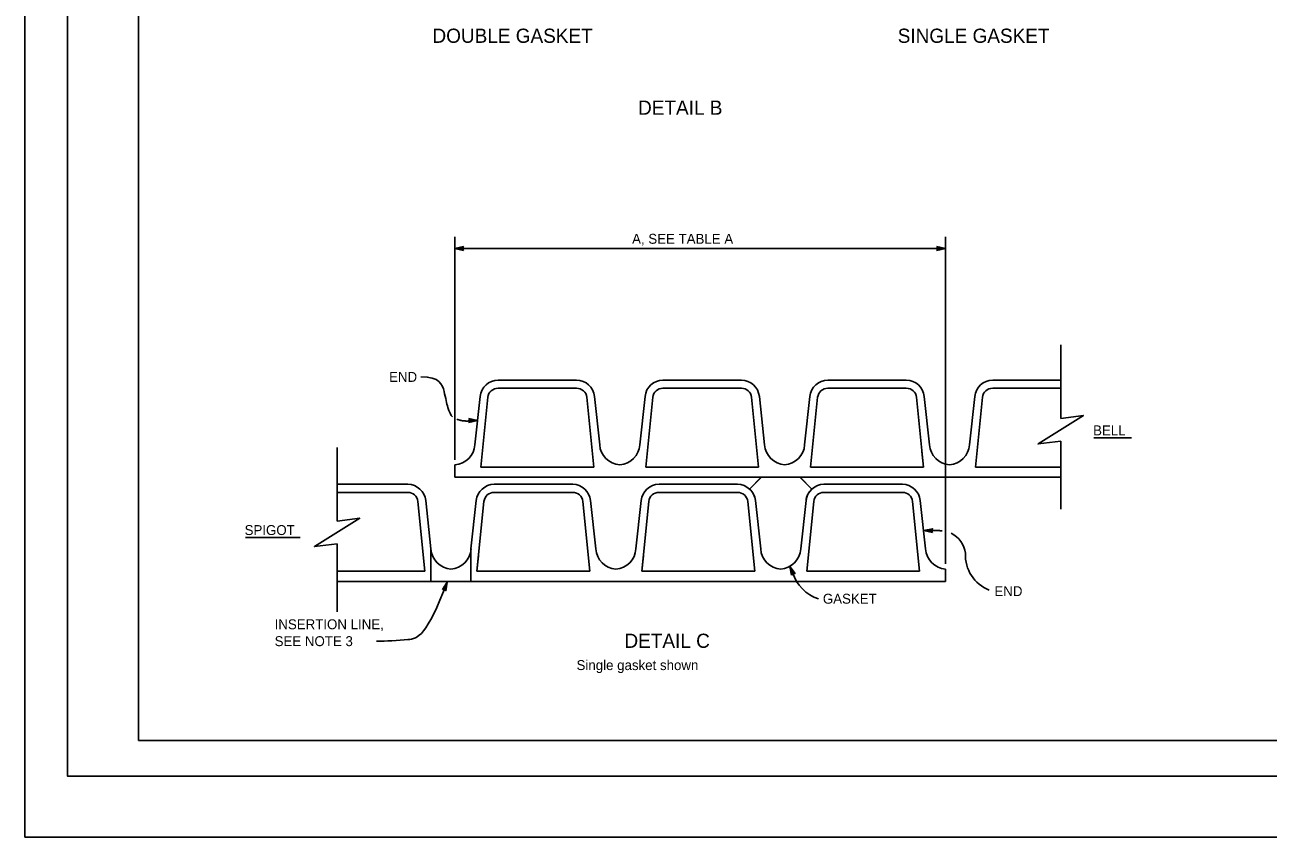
# Model space of a CAD drawing. Extents: x -894 to 866, y -472 to 714.
# Drawn here: x -894 to -18, y -472 to 100 of the extents above; entities that cross this region are included whole.
import ezdxf

# ---------------------------------------------------------------- set-up
doc = ezdxf.new("R2010")
doc.units = 0
for name, color, linetype in [('56 Stage 3 Anno', 7, 'Continuous'), ('57 Undefined', 7, 'Continuous'), ('60 Nongeo Data', 7, 'Continuous'), ('border_PLOTTING-ELEMENTS', 7, 'Continuous'), ('border_rw_22x34_Cut_Lines', 7, 'Continuous'), ('border_SHEET', 7, 'Continuous')]:
    doc.layers.add(name, color=color, linetype=linetype)

msp = doc.modelspace()

# ---------------------------------------------------------------- linework, layer by layer
at = {"layer": '56 Stage 3 Anno'}
for p, q in [((-245.01, -57.56), (-590.92, -57.56)), ((-590.92, -57.56), (-590.92, -57.56)), ((-584.85, -56.22), (-584.85, -56.22)), ((-584.85, -58.92), (-584.85, -58.92)), ((-251.09, -56.21), (-251.09, -56.21)), ((-251.09, -58.91), (-251.09, -58.91)), ((-245.01, -57.56), (-245.01, -57.56)), ((-163.81, -177.34), (-163.81, -125.45)), ((-581.03, -177.49), (-581.03, -177.49)), ((-581.03, -180.2), (-581.03, -180.2)), ((-574.95, -178.85), (-574.95, -178.85)), ((-673.94, -249.71), (-673.94, -197.82)), ((-163.81, -241.36), (-163.81, -193.34)), ((-249.14, -256.43), (-260.3, -256.43)), ((-260.3, -256.43), (-260.3, -256.43)), ((-254.22, -255.09), (-254.22, -255.09)), ((-254.22, -257.79), (-254.22, -257.79)), ((-673.94, -313.73), (-673.94, -265.71)), ((-352.85, -286), (-354.84, -281.61)), ((-354.84, -281.61), (-354.84, -281.61)), ((-353.57, -287.7), (-353.57, -287.7)), ((-351.11, -286.59), (-351.11, -286.59)), ((-599.75, -297.87), (-599.75, -297.87)), ((-596.38, -292.64), (-596.38, -292.64)), ((-597.21, -298.8), (-597.21, -298.8))]:
    msp.add_line(p, q, dxfattribs=at)
for points in [[(-584.85, -58.92), (-590.92, -57.56), (-584.85, -56.22), (-585.06, -56.57), (-589.51, -57.56), (-585.06, -58.56), (-585.28, -58.2), (-588.12, -57.56), (-585.28, -56.93), (-585.5, -57.29), (-586.73, -57.57), (-585.49, -57.84), (-585.66, -57.56), (-584.85, -56.22), (-585.66, -57.56)], [(-251.09, -56.21), (-245.01, -57.56), (-251.09, -58.91), (-250.87, -58.55), (-246.42, -57.57), (-250.87, -56.57), (-250.66, -56.92), (-247.81, -57.56), (-250.66, -58.19), (-250.44, -57.83), (-249.21, -57.56), (-250.44, -57.28), (-250.28, -57.56), (-251.09, -58.91), (-250.28, -57.56)], [(-581.03, -177.49), (-574.95, -178.85), (-581.03, -180.2), (-580.81, -179.84), (-576.36, -178.85), (-580.81, -177.85), (-580.6, -178.21), (-577.75, -178.85), (-580.6, -179.48), (-580.38, -179.12), (-579.15, -178.85), (-580.38, -178.57), (-580.22, -178.85), (-581.03, -180.2), (-580.22, -178.85)], [(-254.22, -257.79), (-260.3, -256.43), (-254.22, -255.09), (-254.44, -255.45), (-258.89, -256.43), (-254.44, -257.43), (-254.65, -257.07), (-257.5, -256.44), (-254.65, -255.81), (-254.87, -256.16), (-256.1, -256.44), (-254.87, -256.71), (-255.03, -256.43), (-254.22, -255.09), (-255.03, -256.43)], [(-353.57, -287.7), (-354.84, -281.61), (-351.11, -286.59), (-351.53, -286.54), (-354.25, -282.89), (-353.33, -287.36), (-353.09, -287.01), (-353.69, -284.16), (-351.94, -286.49), (-352.36, -286.44), (-353.11, -285.43), (-352.86, -286.67), (-352.67, -286.4), (-351.11, -286.59), (-352.67, -286.4)], [(-599.75, -297.87), (-596.38, -292.64), (-597.21, -298.8), (-597.48, -298.48), (-596.86, -293.96), (-599.34, -297.79), (-598.93, -297.71), (-597.34, -295.26), (-597.74, -298.15), (-598, -297.82), (-597.83, -296.57), (-598.52, -297.64), (-598.2, -297.58), (-597.21, -298.8), (-598.2, -297.58)]]:
    msp.add_lwpolyline(points, close=True, dxfattribs=at)
for points in [[(-163.81, -177.34), (-147.81, -175.34), (-179.81, -195.34), (-163.81, -193.34)], [(-673.94, -249.71), (-657.94, -247.71), (-689.94, -267.71), (-673.94, -265.71)]]:
    msp.add_lwpolyline(points, dxfattribs=at)
for centre, radius, start, end in [((-248.91, -274.56), 18.04, 85.08393, 90.72804), ((-248.91, -274.56), 18.04, 6.83846, 64.45133), ((-204.8, -273.81), 26.23, 176.94203, 248.99678), ((-325.34, -277.23), 28.88, 197.68547, 251.10098)]:
    msp.add_arc(centre, radius, start, end, dxfattribs=at)
for points, degree in [([(-614.81, -147.92), (-601.56, -147.92), (-597.95, -159.38), (-596.17, -170.31), (-593.7, -175.18), (-592.62, -176.16)], 3), ([(-589.45, -177.94), (-586.62, -178.9), (-582.18, -179.31), (-574.95, -178.85)], 2), ([(-646.14, -334.32), (-639.47, -334.25), (-622.87, -333.74), (-610.95, -331.17), (-596.38, -292.64)], 3)]:
    msp.add_open_spline(points, degree=degree, dxfattribs=at)
at = {"layer": '57 Undefined'}
for p, q in [((-590.92, -206.41), (-590.92, -49.46)), ((-245.01, -279.87), (-245.01, -49.46)), ((-140.46, -190.91), (-114.06, -190.91)), ((-738.56, -261.18), (-700.07, -261.18))]:
    msp.add_line(p, q, dxfattribs=at)
at = {"layer": '60 Nongeo Data'}
for p, q in [((-560.48, -150.28), (-512.41, -150.28)), ((-560.48, -150.28), (-505.14, -150.28)), ((-508.27, -156.02), (-560.48, -156.02)), ((-505.14, -156.02), (-560.48, -156.02)), ((-388.92, -150.28), (-444.26, -150.28)), ((-444.26, -156.02), (-388.92, -156.02)), ((-441.14, -156.02), (-388.92, -156.02)), ((-388.92, -150.28), (-436.99, -150.28)), ((-272.7, -150.28), (-328.04, -150.28)), ((-328.04, -156.02), (-272.7, -156.02)), ((-211.83, -150.28), (-163.81, -150.28)), ((-211.83, -150.28), (-164.28, -150.28)), ((-163.81, -156.02), (-211.83, -156.02)), ((-576.81, -195.9), (-573.1, -161.8)), ((-572.6, -211.64), (-567.67, -162.43)), ((-493.03, -211.64), (-497.96, -162.43)), ((-488.81, -195.9), (-492.52, -161.8)), ((-460.59, -195.9), (-456.88, -161.8)), ((-456.38, -211.64), (-451.45, -162.43)), ((-376.81, -211.64), (-381.74, -162.43)), ((-372.6, -195.9), (-376.3, -161.8)), ((-344.37, -195.9), (-340.66, -161.8)), ((-340.16, -211.64), (-335.23, -162.43)), ((-260.59, -211.64), (-265.52, -162.43)), ((-256.38, -195.9), (-260.08, -161.8)), ((-228.15, -195.9), (-224.44, -161.8)), ((-223.94, -211.64), (-219.01, -162.43)), ((-260.59, -211.64), (-261.68, -200.77)), ((-590.92, -210.01), (-590.92, -218.84)), ((-590.92, -218.84), (-474.7, -218.84)), ((-572.6, -211.64), (-493.03, -211.64)), ((-163.81, -218.84), (-474.7, -218.84)), ((-376.81, -211.64), (-456.38, -211.64)), ((-383.2, -227.12), (-374.92, -218.84)), ((-383.2, -227.12), (-374.94, -218.87)), ((-374.92, -218.84), (-347.55, -218.84)), ((-347.55, -218.84), (-339.27, -227.12)), ((-339.27, -227.12), (-347.49, -218.9)), ((-260.59, -211.64), (-340.16, -211.64)), ((-223.94, -211.64), (-163.81, -211.64)), ((-673.94, -223.73), (-631.39, -223.73)), ((-672.63, -223.73), (-624.11, -223.73)), ((-563.24, -223.73), (-515.17, -223.73)), ((-556.01, -223.73), (-507.89, -223.73)), ((-447.02, -223.73), (-398.95, -223.73)), ((-447.02, -223.73), (-391.67, -223.73)), ((-439.79, -223.73), (-391.67, -223.73)), ((-330.8, -223.73), (-282.73, -223.73)), ((-330.8, -223.73), (-275.45, -223.73)), ((-624.11, -229.47), (-673.94, -229.47)), ((-612, -285.1), (-616.93, -235.89)), ((-607.79, -269.36), (-611.49, -235.25)), ((-579.56, -269.36), (-575.85, -235.25)), ((-575.35, -285.1), (-570.42, -235.89)), ((-511.02, -229.47), (-563.24, -229.47)), ((-507.89, -229.47), (-560.16, -229.47)), ((-495.78, -285.1), (-500.71, -235.89)), ((-491.57, -269.36), (-495.27, -235.25)), ((-463.34, -269.36), (-459.63, -235.25)), ((-459.13, -285.1), (-454.2, -235.89)), ((-394.8, -229.47), (-447.02, -229.47)), ((-391.67, -229.47), (-447.02, -229.47)), ((-391.67, -229.47), (-443.94, -229.47)), ((-379.56, -285.1), (-384.49, -235.89)), ((-375.35, -269.36), (-379.06, -235.25)), ((-375.35, -269.36), (-379.06, -235.25)), ((-347.12, -269.36), (-343.41, -235.25)), ((-342.91, -285.1), (-337.98, -235.89)), ((-278.58, -229.47), (-330.8, -229.47)), ((-275.45, -229.47), (-330.8, -229.47)), ((-263.34, -285.1), (-268.27, -235.89)), ((-259.13, -269.36), (-262.84, -235.25)), ((-607.79, -269.36), (-607.79, -292.3)), ((-607.79, -292.3), (-607.79, -269.36)), ((-579.56, -269.36), (-579.56, -292.3)), ((-579.56, -269.36), (-579.56, -292.3)), ((-575.35, -285.1), (-574.26, -274.23)), ((-459.13, -285.1), (-458.04, -274.23)), ((-673.94, -285.1), (-612, -285.1)), ((-575.35, -285.1), (-495.78, -285.1)), ((-459.13, -285.1), (-379.56, -285.1)), ((-459.13, -285.1), (-379.56, -285.1)), ((-342.91, -285.1), (-263.34, -285.1)), ((-245.01, -283.47), (-245.01, -292.3)), ((-673.94, -292.3), (-477.45, -292.3)), ((-579.56, -292.3), (-607.79, -292.3)), ((-477.45, -292.3), (-361.23, -292.3)), ((-462.74, -292.3), (-245.01, -292.3))]:
    msp.add_line(p, q, dxfattribs=at)
msp.add_lwpolyline([(-343.41, -235.25), (-343.41, -235.25), (-347.12, -269.36), (-347.12, -269.36)], dxfattribs=at)
for centre, major_axis, start_param, end_param in [((-560.18, -163.21), (-12.99, 0), 4.735407, 6.17345), ((-560.48, -163.22), (-7.23, 0), 4.712389, 6.17345), ((-505.44, -163.21), (-12.99, 0), 3.251328, 4.689371), ((-505.14, -163.22), (-7.23, 0), 3.251328, 4.712389), ((-443.97, -163.21), (-12.99, 0), 4.735407, 6.17345), ((-444.26, -163.22), (-7.23, 0), 4.712389, 6.17345), ((-389.22, -163.21), (-12.99, 0), 3.251328, 4.689371), ((-388.92, -163.22), (-7.23, 0), 3.251328, 4.712389), ((-327.75, -163.21), (-12.99, 0), 4.735407, 6.17345), ((-328.04, -163.22), (-7.23, 0), 4.712389, 6.17345), ((-273, -163.21), (-12.99, 0), 3.251328, 4.689371), ((-272.7, -163.22), (-7.23, 0), 3.251328, 4.712389), ((-211.53, -163.21), (-12.99, 0), 4.735407, 6.17345), ((-211.83, -163.22), (-7.23, 0), 4.712389, 6.17345), ((-591.84, -195.04), (15.06, 0), 4.773615, 6.225745), ((-473.78, -195.04), (-15.06, 0), 0.05744, 1.50957), ((-475.62, -195.04), (15.06, 0), 4.773615, 6.225745), ((-357.56, -195.04), (-15.06, 0), 0.05744, 1.50957), ((-359.4, -195.04), (15.06, 0), 4.773615, 6.225745), ((-241.34, -195.04), (-15.06, 0), 0.05744, 1.50957), ((-243.18, -195.04), (15.06, 0), 4.773615, 6.225745), ((-624.41, -236.67), (-12.99, 0), 3.251328, 4.689371), ((-562.94, -236.67), (-12.99, 0), 4.735407, 6.17345), ((-508.19, -236.67), (-12.99, 0), 3.251328, 4.689371), ((-446.72, -236.67), (-12.99, 0), 4.735407, 6.17345), ((-391.97, -236.67), (-12.99, 0), 3.251328, 4.689371), ((-391.97, -236.67), (-12.99, 0), 3.251328, 4.689371), ((-391.97, -236.67), (-12.99, 0), 3.251328, 3.971212), ((-330.5, -236.67), (-12.99, 0), 4.735407, 6.17345), ((-330.5, -236.67), (-12.99, 0), 5.453566, 6.17345), ((-275.75, -236.67), (-12.99, 0), 3.251328, 4.689371), ((-624.11, -236.67), (-7.23, 0), 3.251328, 4.712389), ((-563.24, -236.67), (-7.23, 0), 4.712389, 6.17345), ((-507.89, -236.67), (-7.23, 0), 3.251328, 4.712389), ((-447.02, -236.67), (-7.23, 0), 4.712389, 6.17345), ((-391.67, -236.67), (-7.23, 0), 3.251328, 4.712389), ((-391.67, -236.67), (-7.23, 0), 3.251328, 4.712389), ((-330.8, -236.67), (-7.23, 0), 4.712389, 6.17345), ((-275.45, -236.67), (-7.23, 0), 3.251328, 4.712389), ((-592.75, -268.5), (-15.06, 0), 0.05744, 1.50957), ((-592.75, -268.5), (-15.06, 0), 0.05744, 1.50957), ((-594.59, -268.5), (15.06, 0), 4.773615, 6.225745), ((-594.59, -268.5), (15.06, 0), 4.773615, 6.225745), ((-476.53, -268.5), (-15.06, 0), 0.05744, 1.50957), ((-478.37, -268.5), (15.06, 0), 4.773615, 6.225745), ((-360.31, -268.5), (-15.06, 0), 0.05744, 1.50957), ((-360.31, -268.5), (-15.06, 0), 0.05744, 1.50957), ((-362.16, -268.5), (15.06, 0), 4.773615, 6.225745), ((-362.16, -268.5), (15.06, 0), 4.773615, 6.225745), ((-244.09, -268.5), (-15.06, 0), 0.05744, 1.50957)]:
    msp.add_ellipse(centre, major_axis=major_axis, ratio=0.996016, start_param=start_param, end_param=end_param, dxfattribs=at)
at = {"layer": 'border_PLOTTING-ELEMENTS'}
for points in [[(-894.04, -472.44), (865.96, -472.44), (865.96, 713.56), (-894.04, 713.56)], [(-864.04, 670.56), (835.96, 670.56), (835.96, -429.44), (-864.04, -429.44)]]:
    msp.add_lwpolyline(points, close=True, dxfattribs=at)
at = {"layer": 'border_rw_22x34_Cut_Lines'}
msp.add_lwpolyline([(-864.04, 670.56), (835.96, 670.56), (835.96, -429.44), (-864.04, -429.44)], close=True, dxfattribs=at)
at = {"layer": 'border_SHEET'}
for p, q in [((-814.04, -404.44), (-814.04, 645.56)), ((810.96, -404.44), (-814.04, -404.44))]:
    msp.add_line(p, q, dxfattribs=at)

# ---------------------------------------------------------------- texts
at = {"layer": '56 Stage 3 Anno'}
for s, p in [('INSERTION LINE,', (-717.98, -325.93)), ('SEE NOTE 3', (-717.98, -337.83))]:
    msp.add_text(s, height=7, dxfattribs=at).set_placement(p)
at = {"layer": '57 Undefined'}
for s, height, p in [('DOUBLE GASKET', 10, (-606.72, 87.36)), ('SINGLE GASKET', 10, (-278.77, 87.36)), ('DETAIL B', 10, (-461.78, 36.69)), ('A, SEE TABLE A', 7, (-466.01, -54.25)), ('END', 7, (-637.3, -151.59)), ('BELL', 7, (-141.04, -189.26)), ('SPIGOT', 7, (-739.14, -259.53)), ('END', 7, (-210.59, -302.61)), ('GASKET', 7, (-331.53, -307.93)), ('DETAIL C', 10, (-471.38, -339.05)), ('Single gasket shown', 7, (-505.15, -354.7))]:
    msp.add_text(s, height=height, dxfattribs=at).set_placement(p)

doc.saveas('drawing.dxf')
